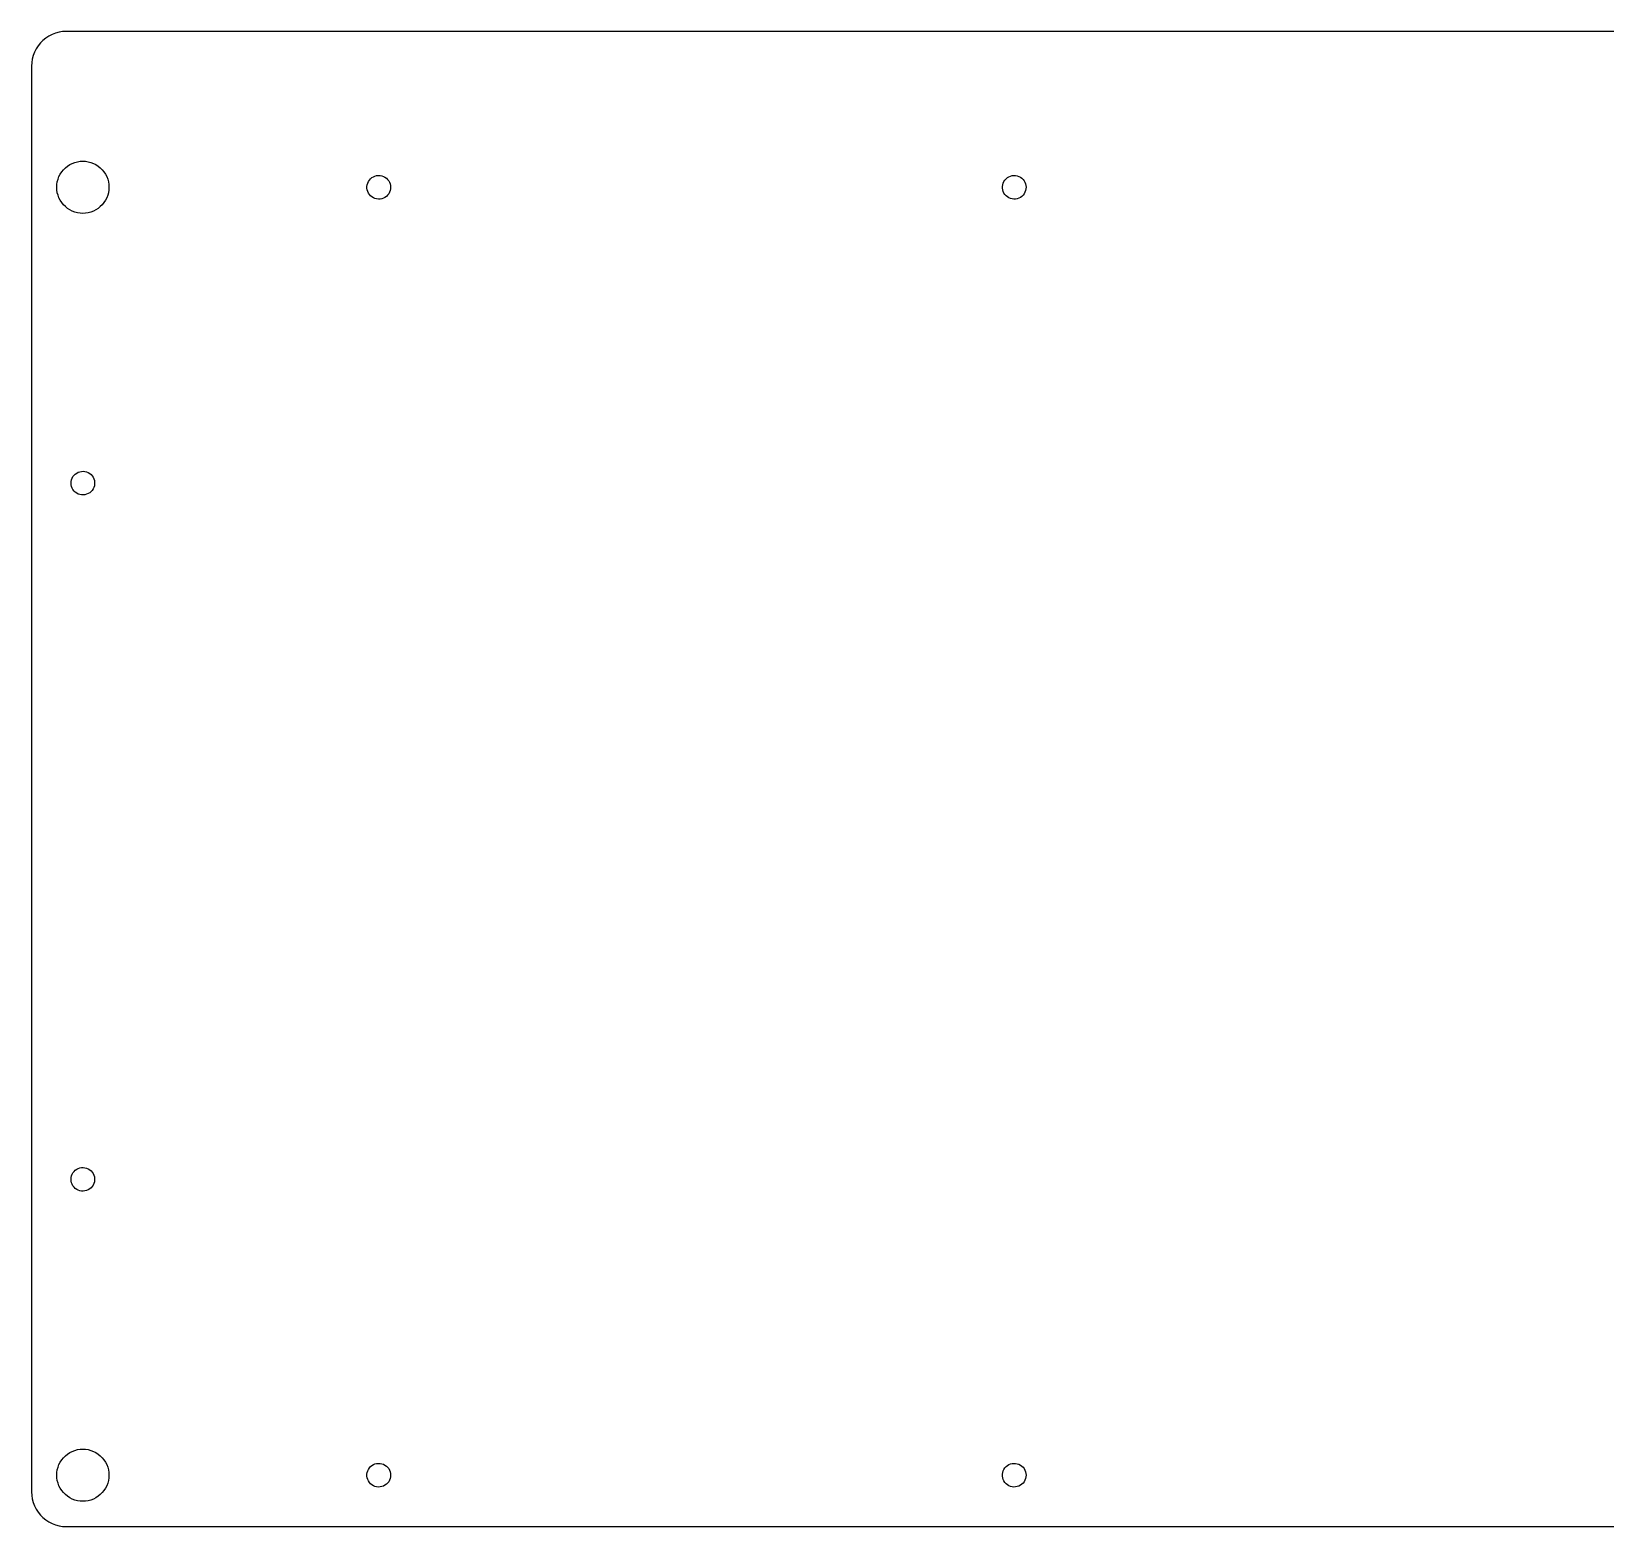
# Model space of a CAD drawing. Header units: metres. Extents: x -232 to 232, y -107 to 107.
# Drawn here: x -232.4 to -6.3, y -107.4 to 107.4 of the extents above; entities that cross this region are included whole.
import ezdxf

# ---------------------------------------------------------------- set-up
doc = ezdxf.new("R2010")
doc.units = ezdxf.units.M

msp = doc.modelspace()

# ---------------------------------------------------------------- linework, layer by layer
for p, q in [((-230.314, 106.42), (-230.721, 106.091)), ((-229.875, 106.705), (-230.314, 106.42)), ((-229.409, 106.943), (-229.875, 106.705)), ((-228.92, 107.13), (-229.409, 106.943)), ((-228.415, 107.266), (-228.92, 107.13)), ((-227.898, 107.348), (-228.415, 107.266)), ((-227.375, 107.375), (-227.898, 107.348)), ((227.375, 107.375), (-227.375, 107.375)), ((-231.943, 104.409), (-232.13, 103.92)), ((-231.705, 104.875), (-231.943, 104.409)), ((-231.42, 105.314), (-231.705, 104.875)), ((-231.091, 105.721), (-231.42, 105.314)), ((-230.721, 106.091), (-231.091, 105.721)), ((-232.348, 102.898), (-232.375, 102.375)), ((-232.375, 102.375), (-232.375, -102.375)), ((-232.266, 103.415), (-232.348, 102.898)), ((-232.13, 103.92), (-232.266, 103.415)), ((-227.204, 88.0338), (-226.875, 88.2476)), ((-226.875, 88.2476), (-226.525, 88.4258)), ((-226.525, 88.4258), (-226.159, 88.5665)), ((-226.159, 88.5665), (-225.78, 88.668)), ((-225.78, 88.668), (-225.392, 88.7294)), ((-225.392, 88.7294), (-225, 88.75)), ((-225, 88.75), (-224.608, 88.7294)), ((-224.608, 88.7294), (-224.22, 88.668)), ((-224.22, 88.668), (-223.841, 88.5665)), ((-223.841, 88.5665), (-223.475, 88.4258)), ((-223.475, 88.4258), (-223.125, 88.2476)), ((-223.125, 88.2476), (-222.796, 88.0338)), ((-228.668, 85.7797), (-228.566, 86.1588)), ((-228.566, 86.1588), (-228.426, 86.5253)), ((-228.426, 86.5253), (-228.248, 86.875)), ((-228.248, 86.875), (-228.034, 87.2042)), ((-228.034, 87.2042), (-227.787, 87.5092)), ((-227.787, 87.5092), (-227.509, 87.7868)), ((-227.509, 87.7868), (-227.204, 88.0338)), ((-222.796, 88.0338), (-222.491, 87.7868)), ((-222.491, 87.7868), (-222.213, 87.5092)), ((-222.213, 87.5092), (-221.966, 87.2042)), ((-221.966, 87.2042), (-221.752, 86.875)), ((-221.752, 86.875), (-221.574, 86.5253)), ((-221.574, 86.5253), (-221.434, 86.1588)), ((-221.434, 86.1588), (-221.332, 85.7797)), ((-183.982, 85.832), (-183.846, 86.039)), ((-183.846, 86.039), (-183.68, 86.2238)), ((-183.68, 86.2238), (-183.489, 86.3826)), ((-183.489, 86.3826), (-183.277, 86.5119)), ((-183.277, 86.5119), (-183.049, 86.6089)), ((-183.049, 86.6089), (-182.809, 86.6717)), ((-182.809, 86.6717), (-182.562, 86.6989)), ((-182.562, 86.6989), (-182.314, 86.6898)), ((-182.314, 86.6898), (-182.07, 86.6447)), ((-182.07, 86.6447), (-181.835, 86.5646)), ((-181.835, 86.5646), (-181.614, 86.4511)), ((-181.614, 86.4511), (-181.413, 86.3067)), ((-181.413, 86.3067), (-181.234, 86.1344)), ((-181.234, 86.1344), (-181.082, 85.938)), ((-181.082, 85.938), (-180.961, 85.7216)), ((-92.7325, 85.832), (-92.5955, 86.039)), ((-92.5955, 86.039), (-92.4299, 86.2238)), ((-92.4299, 86.2238), (-92.2392, 86.3826)), ((-92.2392, 86.3826), (-92.0273, 86.5119)), ((-92.0273, 86.5119), (-91.7989, 86.6089)), ((-91.7989, 86.6089), (-91.5588, 86.6717)), ((-91.5588, 86.6717), (-91.3121, 86.6989)), ((-91.3121, 86.6989), (-91.0641, 86.6898)), ((-91.0641, 86.6898), (-90.82, 86.6447)), ((-90.82, 86.6447), (-90.5851, 86.5646)), ((-90.5851, 86.5646), (-90.3644, 86.4511)), ((-90.3644, 86.4511), (-90.1626, 86.3067)), ((-90.1626, 86.3067), (-89.9839, 86.1344)), ((-89.9839, 86.1344), (-89.8322, 85.938)), ((-89.8322, 85.938), (-89.7107, 85.7216)), ((-228.75, 85), (-228.729, 85.392)), ((-228.729, 84.608), (-228.75, 85)), ((-228.729, 85.392), (-228.668, 85.7797)), ((-228.668, 84.2203), (-228.729, 84.608)), ((-228.566, 83.8412), (-228.668, 84.2203)), ((-228.426, 83.4747), (-228.566, 83.8412)), ((-221.434, 83.8412), (-221.574, 83.4747)), ((-221.332, 84.2203), (-221.434, 83.8412)), ((-221.332, 85.7797), (-221.271, 85.392)), ((-221.271, 84.608), (-221.332, 84.2203)), ((-221.271, 85.392), (-221.25, 85)), ((-221.25, 85), (-221.271, 84.608)), ((-184.195, 85.1241), (-184.159, 85.3696)), ((-184.195, 84.8759), (-184.195, 85.1241)), ((-184.159, 84.6304), (-184.195, 84.8759)), ((-184.159, 85.3696), (-184.088, 85.6073)), ((-184.088, 84.3927), (-184.159, 84.6304)), ((-184.088, 85.6073), (-183.982, 85.832)), ((-183.982, 84.168), (-184.088, 84.3927)), ((-183.846, 83.961), (-183.982, 84.168)), ((-183.68, 83.7762), (-183.846, 83.961)), ((-183.489, 83.6174), (-183.68, 83.7762)), ((-181.413, 83.6933), (-181.614, 83.5489)), ((-181.234, 83.8656), (-181.413, 83.6933)), ((-181.082, 84.062), (-181.234, 83.8656)), ((-180.961, 84.2784), (-181.082, 84.062)), ((-180.961, 85.7216), (-180.872, 85.4898)), ((-180.872, 84.5102), (-180.961, 84.2784)), ((-180.872, 85.4898), (-180.818, 85.2475)), ((-180.818, 84.7525), (-180.872, 84.5102)), ((-180.818, 85.2475), (-180.8, 85)), ((-180.8, 85), (-180.818, 84.7525)), ((-92.9455, 85.1241), (-92.9093, 85.3696)), ((-92.9455, 84.8759), (-92.9455, 85.1241)), ((-92.9093, 84.6304), (-92.9455, 84.8759)), ((-92.9093, 85.3696), (-92.8378, 85.6073)), ((-92.8378, 84.3927), (-92.9093, 84.6304)), ((-92.8378, 85.6073), (-92.7325, 85.832)), ((-92.7325, 84.168), (-92.8378, 84.3927)), ((-92.5955, 83.961), (-92.7325, 84.168)), ((-92.4299, 83.7762), (-92.5955, 83.961)), ((-92.2392, 83.6174), (-92.4299, 83.7762)), ((-90.1626, 83.6933), (-90.3644, 83.5489)), ((-89.9839, 83.8656), (-90.1626, 83.6933)), ((-89.8322, 84.062), (-89.9839, 83.8656)), ((-89.7107, 84.2784), (-89.8322, 84.062)), ((-89.7107, 85.7216), (-89.6221, 85.4898)), ((-89.6221, 84.5102), (-89.7107, 84.2784)), ((-89.6221, 85.4898), (-89.5681, 85.2475)), ((-89.5681, 84.7525), (-89.6221, 84.5102)), ((-89.5681, 85.2475), (-89.55, 85)), ((-89.55, 85), (-89.5681, 84.7525)), ((-228.248, 83.125), (-228.426, 83.4747)), ((-228.034, 82.7958), (-228.248, 83.125)), ((-227.787, 82.4908), (-228.034, 82.7958)), ((-227.509, 82.2132), (-227.787, 82.4908)), ((-227.204, 81.9662), (-227.509, 82.2132)), ((-226.875, 81.7524), (-227.204, 81.9662)), ((-226.525, 81.5742), (-226.875, 81.7524)), ((-226.159, 81.4335), (-226.525, 81.5742)), ((-225.78, 81.3319), (-226.159, 81.4335)), ((-223.841, 81.4335), (-224.22, 81.3319)), ((-223.475, 81.5742), (-223.841, 81.4335)), ((-223.125, 81.7524), (-223.475, 81.5742)), ((-222.796, 81.9662), (-223.125, 81.7524)), ((-222.491, 82.2132), (-222.796, 81.9662)), ((-222.213, 82.4908), (-222.491, 82.2132)), ((-221.966, 82.7958), (-222.213, 82.4908)), ((-221.752, 83.125), (-221.966, 82.7958)), ((-221.574, 83.4747), (-221.752, 83.125)), ((-183.277, 83.4881), (-183.489, 83.6174)), ((-183.049, 83.3911), (-183.277, 83.4881)), ((-182.809, 83.3283), (-183.049, 83.3911)), ((-182.562, 83.3011), (-182.809, 83.3283)), ((-182.314, 83.3102), (-182.562, 83.3011)), ((-182.07, 83.3553), (-182.314, 83.3102)), ((-181.835, 83.4354), (-182.07, 83.3553)), ((-181.614, 83.5489), (-181.835, 83.4354)), ((-92.0273, 83.4881), (-92.2392, 83.6174)), ((-91.7989, 83.3911), (-92.0273, 83.4881)), ((-91.5588, 83.3283), (-91.7989, 83.3911)), ((-91.3121, 83.3011), (-91.5588, 83.3283)), ((-91.0641, 83.3102), (-91.3121, 83.3011)), ((-90.82, 83.3553), (-91.0641, 83.3102)), ((-90.5851, 83.4354), (-90.82, 83.3553)), ((-90.3644, 83.5489), (-90.5851, 83.4354)), ((-225.392, 81.2705), (-225.78, 81.3319)), ((-225, 81.25), (-225.392, 81.2705)), ((-224.608, 81.2705), (-225, 81.25)), ((-224.22, 81.3319), (-224.608, 81.2705)), ((-226.682, 42.7475), (-226.628, 42.9898)), ((-226.628, 42.9898), (-226.539, 43.2216)), ((-226.539, 43.2216), (-226.418, 43.438)), ((-226.418, 43.438), (-226.266, 43.6344)), ((-226.266, 43.6344), (-226.087, 43.8067)), ((-226.087, 43.8067), (-225.886, 43.9511)), ((-225.886, 43.9511), (-225.665, 44.0646)), ((-225.665, 44.0646), (-225.43, 44.1447)), ((-225.43, 44.1447), (-225.186, 44.1898)), ((-225.186, 44.1898), (-224.938, 44.1989)), ((-224.938, 44.1989), (-224.691, 44.1717)), ((-224.691, 44.1717), (-224.451, 44.1089)), ((-224.451, 44.1089), (-224.223, 44.0119)), ((-224.223, 44.0119), (-224.011, 43.8826)), ((-224.011, 43.8826), (-223.82, 43.7238)), ((-223.82, 43.7238), (-223.654, 43.539)), ((-223.654, 43.539), (-223.518, 43.332)), ((-223.518, 43.332), (-223.412, 43.1073)), ((-223.412, 43.1073), (-223.341, 42.8696)), ((-226.7, 42.5), (-226.682, 42.7475)), ((-226.682, 42.2525), (-226.7, 42.5)), ((-226.628, 42.0102), (-226.682, 42.2525)), ((-226.539, 41.7784), (-226.628, 42.0102)), ((-226.418, 41.562), (-226.539, 41.7784)), ((-226.266, 41.3656), (-226.418, 41.562)), ((-226.087, 41.1933), (-226.266, 41.3656)), ((-225.886, 41.0489), (-226.087, 41.1933)), ((-225.665, 40.9354), (-225.886, 41.0489)), ((-225.43, 40.8553), (-225.665, 40.9354)), ((-225.186, 40.8102), (-225.43, 40.8553)), ((-224.938, 40.8011), (-225.186, 40.8102)), ((-224.691, 40.8283), (-224.938, 40.8011)), ((-224.451, 40.8911), (-224.691, 40.8283)), ((-224.223, 40.9881), (-224.451, 40.8911)), ((-224.011, 41.1174), (-224.223, 40.9881)), ((-223.82, 41.2762), (-224.011, 41.1174)), ((-223.654, 41.461), (-223.82, 41.2762)), ((-223.518, 41.668), (-223.654, 41.461)), ((-223.412, 41.8927), (-223.518, 41.668)), ((-223.341, 42.1304), (-223.412, 41.8927)), ((-223.341, 42.8696), (-223.305, 42.6241)), ((-223.305, 42.3759), (-223.341, 42.1304)), ((-223.305, 42.6241), (-223.305, 42.3759)), ((-226.418, -56.562), (-226.266, -56.3656)), ((-226.266, -56.3656), (-226.087, -56.1933)), ((-226.087, -56.1933), (-225.886, -56.0489)), ((-225.886, -56.0489), (-225.665, -55.9354)), ((-225.665, -55.9354), (-225.43, -55.8553)), ((-225.43, -55.8553), (-225.186, -55.8102)), ((-225.186, -55.8102), (-224.938, -55.8011)), ((-224.938, -55.8011), (-224.691, -55.8283)), ((-224.691, -55.8283), (-224.451, -55.8911)), ((-224.451, -55.8911), (-224.223, -55.9881)), ((-224.223, -55.9881), (-224.011, -56.1174)), ((-224.011, -56.1174), (-223.82, -56.2762)), ((-223.82, -56.2762), (-223.654, -56.461)), ((-223.654, -56.461), (-223.518, -56.668)), ((-226.7, -57.5), (-226.682, -57.2525)), ((-226.682, -57.7475), (-226.7, -57.5)), ((-226.682, -57.2525), (-226.628, -57.0102)), ((-226.628, -57.9898), (-226.682, -57.7475)), ((-226.628, -57.0102), (-226.539, -56.7784)), ((-226.539, -58.2216), (-226.628, -57.9898)), ((-226.539, -56.7784), (-226.418, -56.562)), ((-226.418, -58.438), (-226.539, -58.2216)), ((-226.266, -58.6344), (-226.418, -58.438)), ((-226.087, -58.8067), (-226.266, -58.6344)), ((-223.82, -58.7238), (-224.011, -58.8826)), ((-223.654, -58.539), (-223.82, -58.7238)), ((-223.518, -58.332), (-223.654, -58.539)), ((-223.518, -56.668), (-223.412, -56.8927)), ((-223.412, -58.1073), (-223.518, -58.332)), ((-223.412, -56.8927), (-223.341, -57.1304)), ((-223.341, -57.8696), (-223.412, -58.1073)), ((-223.341, -57.1304), (-223.305, -57.3759)), ((-223.305, -57.6241), (-223.341, -57.8696)), ((-223.305, -57.3759), (-223.305, -57.6241)), ((-225.886, -58.9511), (-226.087, -58.8067)), ((-225.665, -59.0646), (-225.886, -58.9511)), ((-225.43, -59.1447), (-225.665, -59.0646)), ((-225.186, -59.1898), (-225.43, -59.1447)), ((-224.938, -59.1989), (-225.186, -59.1898)), ((-224.691, -59.1717), (-224.938, -59.1989)), ((-224.451, -59.1089), (-224.691, -59.1717)), ((-224.223, -59.0119), (-224.451, -59.1089)), ((-224.011, -58.8826), (-224.223, -59.0119)), ((-227.509, -97.2132), (-227.204, -96.9662)), ((-227.204, -96.9662), (-226.875, -96.7524)), ((-226.875, -96.7524), (-226.525, -96.5742)), ((-226.525, -96.5742), (-226.159, -96.4335)), ((-226.159, -96.4335), (-225.78, -96.3319)), ((-225.78, -96.3319), (-225.392, -96.2705)), ((-225.392, -96.2705), (-225, -96.25)), ((-225, -96.25), (-224.608, -96.2705)), ((-224.608, -96.2705), (-224.22, -96.3319)), ((-224.22, -96.3319), (-223.841, -96.4335)), ((-223.841, -96.4335), (-223.475, -96.5742)), ((-223.475, -96.5742), (-223.125, -96.7524)), ((-223.125, -96.7524), (-222.796, -96.9662)), ((-222.796, -96.9662), (-222.491, -97.2132)), ((-228.729, -99.608), (-228.668, -99.2203)), ((-228.668, -99.2203), (-228.566, -98.8412)), ((-228.566, -98.8412), (-228.426, -98.4747)), ((-228.426, -98.4747), (-228.248, -98.125)), ((-228.248, -98.125), (-228.034, -97.7958)), ((-228.034, -97.7958), (-227.787, -97.4908)), ((-227.787, -97.4908), (-227.509, -97.2132)), ((-222.491, -97.2132), (-222.213, -97.4908)), ((-222.213, -97.4908), (-221.966, -97.7958)), ((-221.966, -97.7958), (-221.752, -98.125)), ((-221.752, -98.125), (-221.574, -98.4747)), ((-221.574, -98.4747), (-221.434, -98.8412)), ((-221.434, -98.8412), (-221.332, -99.2203)), ((-221.332, -99.2203), (-221.271, -99.608)), ((-184.159, -99.6304), (-184.088, -99.3927)), ((-184.088, -99.3927), (-183.982, -99.168)), ((-183.982, -99.168), (-183.846, -98.961)), ((-183.846, -98.961), (-183.68, -98.7762)), ((-183.68, -98.7762), (-183.489, -98.6174)), ((-183.489, -98.6174), (-183.277, -98.4881)), ((-183.277, -98.4881), (-183.049, -98.3911)), ((-183.049, -98.3911), (-182.809, -98.3283)), ((-182.809, -98.3283), (-182.562, -98.3011)), ((-182.562, -98.3011), (-182.314, -98.3102)), ((-182.314, -98.3102), (-182.07, -98.3553)), ((-182.07, -98.3553), (-181.835, -98.4354)), ((-181.835, -98.4354), (-181.614, -98.5489)), ((-181.614, -98.5489), (-181.413, -98.6933)), ((-181.413, -98.6933), (-181.234, -98.8656)), ((-181.234, -98.8656), (-181.082, -99.062)), ((-181.082, -99.062), (-180.961, -99.2784)), ((-180.961, -99.2784), (-180.872, -99.5102)), ((-92.9093, -99.6304), (-92.8378, -99.3927)), ((-92.8378, -99.3927), (-92.7325, -99.168)), ((-92.7325, -99.168), (-92.5955, -98.961)), ((-92.5955, -98.961), (-92.4299, -98.7762)), ((-92.4299, -98.7762), (-92.2392, -98.6174)), ((-92.2392, -98.6174), (-92.0273, -98.4881)), ((-92.0273, -98.4881), (-91.7989, -98.3911)), ((-91.7989, -98.3911), (-91.5588, -98.3283)), ((-91.5588, -98.3283), (-91.3121, -98.3011)), ((-91.3121, -98.3011), (-91.0641, -98.3102)), ((-91.0641, -98.3102), (-90.82, -98.3553)), ((-90.82, -98.3553), (-90.5851, -98.4354)), ((-90.5851, -98.4354), (-90.3644, -98.5489)), ((-90.3644, -98.5489), (-90.1626, -98.6933)), ((-90.1626, -98.6933), (-89.9839, -98.8656)), ((-89.9839, -98.8656), (-89.8322, -99.062)), ((-89.8322, -99.062), (-89.7107, -99.2784)), ((-89.7107, -99.2784), (-89.6221, -99.5102)), ((-228.75, -100), (-228.729, -99.608)), ((-228.729, -100.392), (-228.75, -100)), ((-228.668, -100.78), (-228.729, -100.392)), ((-228.566, -101.159), (-228.668, -100.78)), ((-228.426, -101.525), (-228.566, -101.159)), ((-228.248, -101.875), (-228.426, -101.525)), ((-221.574, -101.525), (-221.752, -101.875)), ((-221.434, -101.159), (-221.574, -101.525)), ((-221.332, -100.78), (-221.434, -101.159)), ((-221.271, -100.392), (-221.332, -100.78)), ((-221.271, -99.608), (-221.25, -100)), ((-221.25, -100), (-221.271, -100.392)), ((-184.195, -99.8759), (-184.159, -99.6304)), ((-184.195, -100.124), (-184.195, -99.8759)), ((-184.159, -100.37), (-184.195, -100.124)), ((-184.088, -100.607), (-184.159, -100.37)), ((-183.982, -100.832), (-184.088, -100.607)), ((-183.846, -101.039), (-183.982, -100.832)), ((-183.68, -101.224), (-183.846, -101.039)), ((-183.489, -101.383), (-183.68, -101.224)), ((-183.277, -101.512), (-183.489, -101.383)), ((-183.049, -101.609), (-183.277, -101.512)), ((-182.809, -101.672), (-183.049, -101.609)), ((-182.562, -101.699), (-182.809, -101.672)), ((-182.314, -101.69), (-182.562, -101.699)), ((-182.07, -101.645), (-182.314, -101.69)), ((-181.835, -101.565), (-182.07, -101.645)), ((-181.614, -101.451), (-181.835, -101.565)), ((-181.413, -101.307), (-181.614, -101.451)), ((-181.234, -101.134), (-181.413, -101.307)), ((-181.082, -100.938), (-181.234, -101.134)), ((-180.961, -100.722), (-181.082, -100.938)), ((-180.872, -100.49), (-180.961, -100.722)), ((-180.872, -99.5102), (-180.818, -99.7525)), ((-180.818, -100.248), (-180.872, -100.49)), ((-180.818, -99.7525), (-180.8, -100)), ((-180.8, -100), (-180.818, -100.248)), ((-92.9455, -99.8759), (-92.9093, -99.6304)), ((-92.9455, -100.124), (-92.9455, -99.8759)), ((-92.9093, -100.37), (-92.9455, -100.124)), ((-92.8378, -100.607), (-92.9093, -100.37)), ((-92.7325, -100.832), (-92.8378, -100.607)), ((-92.5955, -101.039), (-92.7325, -100.832)), ((-92.4299, -101.224), (-92.5955, -101.039)), ((-92.2392, -101.383), (-92.4299, -101.224)), ((-92.0273, -101.512), (-92.2392, -101.383)), ((-91.7989, -101.609), (-92.0273, -101.512)), ((-91.5588, -101.672), (-91.7989, -101.609)), ((-91.3121, -101.699), (-91.5588, -101.672)), ((-91.0641, -101.69), (-91.3121, -101.699)), ((-90.82, -101.645), (-91.0641, -101.69)), ((-90.5851, -101.565), (-90.82, -101.645)), ((-90.3644, -101.451), (-90.5851, -101.565)), ((-90.1626, -101.307), (-90.3644, -101.451)), ((-89.9839, -101.134), (-90.1626, -101.307)), ((-89.8322, -100.938), (-89.9839, -101.134)), ((-89.7107, -100.722), (-89.8322, -100.938)), ((-89.6221, -100.49), (-89.7107, -100.722)), ((-89.6221, -99.5102), (-89.5681, -99.7525)), ((-89.5681, -100.248), (-89.6221, -100.49)), ((-89.5681, -99.7525), (-89.55, -100)), ((-89.55, -100), (-89.5681, -100.248)), ((-232.375, -102.375), (-232.348, -102.898)), ((-232.348, -102.898), (-232.266, -103.415)), ((-232.266, -103.415), (-232.13, -103.92)), ((-232.13, -103.92), (-231.943, -104.409)), ((-228.034, -102.204), (-228.248, -101.875)), ((-227.787, -102.509), (-228.034, -102.204)), ((-227.509, -102.787), (-227.787, -102.509)), ((-227.204, -103.034), (-227.509, -102.787)), ((-226.875, -103.248), (-227.204, -103.034)), ((-226.525, -103.426), (-226.875, -103.248)), ((-226.159, -103.566), (-226.525, -103.426)), ((-225.78, -103.668), (-226.159, -103.566)), ((-225.392, -103.729), (-225.78, -103.668)), ((-225, -103.75), (-225.392, -103.729)), ((-224.608, -103.729), (-225, -103.75)), ((-224.22, -103.668), (-224.608, -103.729)), ((-223.841, -103.566), (-224.22, -103.668)), ((-223.475, -103.426), (-223.841, -103.566)), ((-223.125, -103.248), (-223.475, -103.426)), ((-222.796, -103.034), (-223.125, -103.248)), ((-222.491, -102.787), (-222.796, -103.034)), ((-222.213, -102.509), (-222.491, -102.787)), ((-221.966, -102.204), (-222.213, -102.509)), ((-221.752, -101.875), (-221.966, -102.204)), ((-231.943, -104.409), (-231.705, -104.875)), ((-231.705, -104.875), (-231.42, -105.314)), ((-231.42, -105.314), (-231.091, -105.721)), ((-231.091, -105.721), (-230.721, -106.091)), ((-230.721, -106.091), (-230.314, -106.42)), ((-230.314, -106.42), (-229.875, -106.705)), ((-229.875, -106.705), (-229.409, -106.943)), ((-229.409, -106.943), (-228.92, -107.13)), ((-228.92, -107.13), (-228.415, -107.266)), ((-228.415, -107.266), (-227.898, -107.348)), ((-227.898, -107.348), (-227.375, -107.375)), ((-227.375, -107.375), (227.375, -107.375))]:
    msp.add_line(p, q)

doc.saveas('drawing.dxf')
